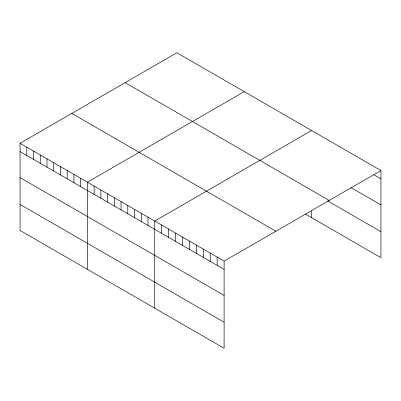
<?xml version="1.0" encoding="UTF-8"?>
<svg xmlns="http://www.w3.org/2000/svg" width="401" height="401" viewBox="0 0 401 401"><rect width="100%" height="100%" fill="white"/><g stroke="black" fill="none" stroke-linecap="round" stroke-linejoin="round"><path stroke-width="0.6" d="M20.05 143.297L224.109 261.111L224.109 348.253L20.05 230.445L20.05 143.297L176.891 52.747L380.95 170.555L380.95 257.703L305.356 214.059M244.234 91.623L87.388 182.174L87.388 269.322M311.572 130.5L154.726 221.056L154.726 308.199M224.109 261.111L380.95 170.555M374.013 174.851L380.95 178.856M351.065 187.618L380.95 204.876M125.137 82.631L329.191 200.44M327.582 200.871L380.95 231.683M71.809 113.418L275.863 231.227M20.05 151.598L224.109 269.407M20.05 177.613L224.109 295.427M20.05 204.425L224.109 322.234M311.572 211.142L311.572 217.643M217.167 257.106L217.167 265.402M210.229 253.101L210.229 261.397M203.292 249.091L203.292 257.392M196.355 245.086L196.355 253.387M189.417 241.081L189.417 249.377M182.48 237.076L182.48 245.372M175.543 233.071L175.543 241.367M168.605 229.066L168.605 237.362M161.663 225.061L161.663 233.357M147.994 217.167L147.994 225.462M141.257 213.277L141.257 221.578M134.525 209.392L134.525 217.688M127.794 205.502L127.794 213.798M121.057 201.618L121.057 209.913M114.325 197.728L114.325 206.024M107.588 193.838L107.588 202.139M100.857 189.954L100.857 198.249M94.125 186.064L94.125 194.36M80.656 178.29L80.656 186.585M73.919 174.4L73.919 182.696M67.188 170.515L67.188 178.811M60.451 166.626L60.451 174.921M53.719 162.736L53.719 171.037M46.987 158.851L46.987 167.147M40.25 154.961L40.25 163.257M33.519 151.077L33.519 159.372M26.782 147.187L26.782 155.483"/></g></svg>
